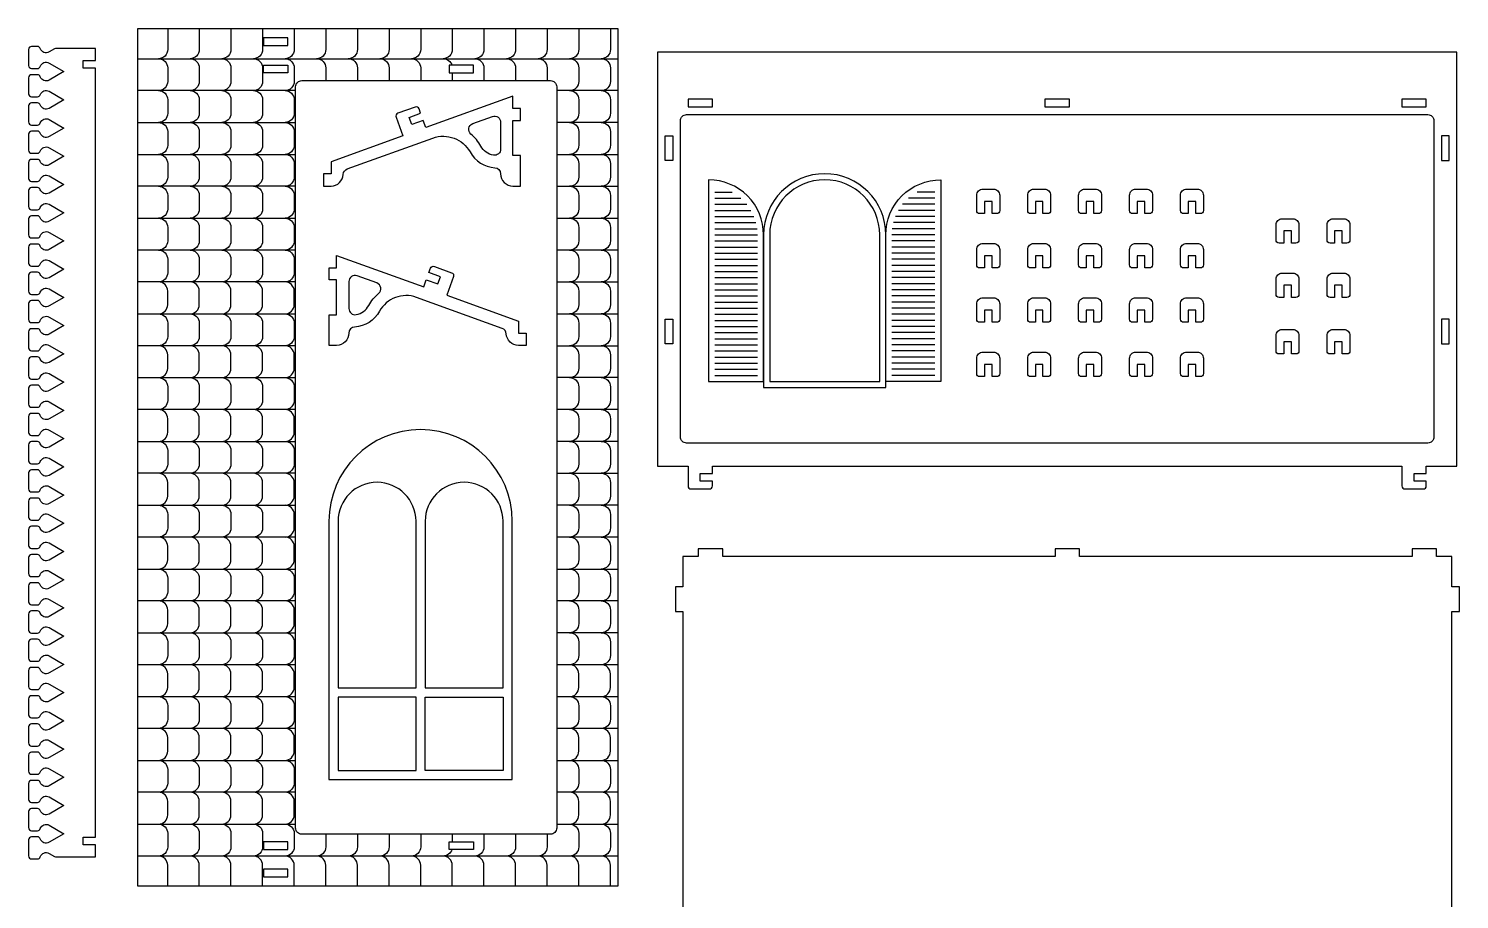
# Model space of a CAD drawing. Extents: x 3751.4 to 3846.2, y 1434.2 to 1495.3.
# Drawn here: x 3799.23 to 3846.06, y 1466.8 to 1495.3 of the extents above; entities that cross this region are included whole.
import ezdxf

# ---------------------------------------------------------------- set-up
doc = ezdxf.new("R2010")
doc.units = 0
doc.header["$MEASUREMENT"] = 0
doc.layers.add('LAYER1', color=18, linetype='CONTINUOUS')

msp = doc.modelspace()

# ---------------------------------------------------------------- linework, layer by layer
at = {"layer": 'LAYER1'}
for points in [[(3818.515, 1467.236), (3802.807, 1467.236), (3802.807, 1495.296), (3818.515, 1495.296)], [(3807.721, 1494.746), (3807.721, 1494.996), (3806.921, 1494.996), (3806.921, 1494.746)], [(3807.721, 1494.096), (3807.721, 1493.846), (3806.921, 1493.846), (3806.921, 1494.096)], [(3813.793, 1493.846), (3813.793, 1494.096), (3812.993, 1494.096), (3812.993, 1493.846)], [(3820.816, 1492.983), (3820.816, 1492.733), (3821.616, 1492.733), (3821.616, 1492.983)], [(3832.496, 1492.983), (3832.496, 1492.733), (3833.296, 1492.733), (3833.296, 1492.983)], [(3844.176, 1492.983), (3844.176, 1492.733), (3844.976, 1492.733), (3844.976, 1492.983)], [(3820.066, 1491.783), (3820.316, 1491.783), (3820.316, 1490.983), (3820.066, 1490.983)], [(3845.726, 1491.783), (3845.476, 1491.783), (3845.476, 1490.983), (3845.726, 1490.983)], [(3820.066, 1485.783), (3820.316, 1485.783), (3820.316, 1484.983), (3820.066, 1484.983)], [(3845.726, 1485.783), (3845.476, 1485.783), (3845.476, 1484.983), (3845.726, 1484.983)], [(3809.361, 1471.023), (3811.911, 1471.023), (3811.911, 1473.423), (3809.361, 1473.423)], [(3812.211, 1471.023), (3812.211, 1473.423), (3814.761, 1473.423), (3814.761, 1471.023)], [(3807.721, 1468.436), (3807.721, 1468.686), (3806.921, 1468.686), (3806.921, 1468.436)], [(3813.793, 1468.686), (3813.793, 1468.436), (3812.993, 1468.436), (3812.993, 1468.686)], [(3807.721, 1467.536), (3807.721, 1467.786), (3806.921, 1467.786), (3806.921, 1467.536)]]:
    msp.add_lwpolyline(points, close=True, dxfattribs=at)
for points in [[(3803.784, 1495.296), (3803.784, 1494.612, -0.414214), (3803.484, 1494.312)], [(3804.819, 1495.296), (3804.819, 1494.612, -0.414214), (3804.519, 1494.312)], [(3805.854, 1495.296), (3805.854, 1494.612, -0.414214), (3805.554, 1494.312)], [(3806.889, 1495.296), (3806.889, 1494.612, -0.414214), (3806.589, 1494.312)], [(3807.924, 1495.296), (3807.924, 1494.612, -0.414214), (3807.624, 1494.312)], [(3808.959, 1495.296), (3808.959, 1494.612, -0.414214), (3808.659, 1494.312)], [(3809.994, 1495.296), (3809.994, 1494.612, -0.414214), (3809.694, 1494.312)], [(3811.029, 1495.296), (3811.029, 1494.612, -0.414214), (3810.729, 1494.312)], [(3812.064, 1495.296), (3812.064, 1494.612, -0.414214), (3811.764, 1494.312)], [(3813.099, 1495.296), (3813.099, 1494.612, -0.414214), (3812.799, 1494.312)], [(3814.134, 1495.296), (3814.134, 1494.612, -0.414214), (3813.834, 1494.312)], [(3815.169, 1495.296), (3815.169, 1494.612, -0.414214), (3814.869, 1494.312)], [(3816.204, 1495.296), (3816.204, 1494.612, -0.414214), (3815.904, 1494.312)], [(3817.239, 1495.296), (3817.239, 1494.612, -0.414214), (3816.939, 1494.312)], [(3818.274, 1495.296), (3818.274, 1494.612, -0.414214), (3817.974, 1494.312)], [(3803.484, 1494.312, -0.414214), (3803.784, 1494.012), (3803.784, 1493.568, -0.414214), (3803.484, 1493.268)], [(3804.519, 1494.312, -0.414214), (3804.819, 1494.012), (3804.819, 1493.568, -0.414214), (3804.519, 1493.268)], [(3805.554, 1494.312, -0.414214), (3805.854, 1494.012), (3805.854, 1493.568, -0.414214), (3805.554, 1493.268)], [(3806.589, 1494.312, -0.414214), (3806.889, 1494.012), (3806.889, 1493.568, -0.414214), (3806.589, 1493.268)], [(3807.624, 1494.312, -0.414214), (3807.924, 1494.012), (3807.924, 1493.568, -0.414214), (3807.624, 1493.268)], [(3808.659, 1494.312, -0.414214), (3808.959, 1494.012), (3808.959, 1493.596)], [(3809.694, 1494.312, -0.414214), (3809.994, 1494.012), (3809.994, 1493.596)], [(3810.729, 1494.312, -0.414214), (3811.029, 1494.012), (3811.029, 1493.596)], [(3811.764, 1494.312, -0.414214), (3812.064, 1494.012), (3812.064, 1493.596)], [(3812.799, 1494.312, -0.332931), (3813.087, 1494.096)], [(3813.834, 1494.312, -0.414214), (3814.134, 1494.012), (3814.134, 1493.596)], [(3814.869, 1494.312, -0.414214), (3815.169, 1494.012), (3815.169, 1493.596)], [(3815.904, 1494.312, -0.414214), (3816.204, 1494.012), (3816.204, 1493.596)], [(3816.939, 1494.312, -0.414214), (3817.239, 1494.012), (3817.239, 1493.568, -0.414214), (3816.939, 1493.268)], [(3817.974, 1494.312, -0.414214), (3818.274, 1494.012), (3818.274, 1493.568, -0.414214), (3817.974, 1493.268)], [(3803.484, 1493.268, -0.414214), (3803.784, 1492.968), (3803.784, 1492.524, -0.414214), (3803.484, 1492.224)], [(3804.519, 1493.268, -0.414214), (3804.819, 1492.968), (3804.819, 1492.524, -0.414214), (3804.519, 1492.224)], [(3805.554, 1493.268, -0.414214), (3805.854, 1492.968), (3805.854, 1492.524, -0.414214), (3805.554, 1492.224)], [(3806.589, 1493.268, -0.414214), (3806.889, 1492.968), (3806.889, 1492.524, -0.414214), (3806.589, 1492.224)], [(3807.624, 1493.268, -0.414214), (3807.924, 1492.968), (3807.924, 1492.524, -0.414214), (3807.624, 1492.224)], [(3816.939, 1493.268, -0.414214), (3817.239, 1492.968), (3817.239, 1492.524, -0.414214), (3816.939, 1492.224)], [(3817.974, 1493.268, -0.414214), (3818.274, 1492.968), (3818.274, 1492.524, -0.414214), (3817.974, 1492.224)], [(3803.484, 1492.224, -0.414214), (3803.784, 1491.924), (3803.784, 1491.481, -0.414214), (3803.484, 1491.181)], [(3804.519, 1492.224, -0.414214), (3804.819, 1491.924), (3804.819, 1491.481, -0.414214), (3804.519, 1491.181)], [(3805.554, 1492.224, -0.414214), (3805.854, 1491.924), (3805.854, 1491.481, -0.414214), (3805.554, 1491.181)], [(3806.589, 1492.224, -0.414214), (3806.889, 1491.924), (3806.889, 1491.481, -0.414214), (3806.589, 1491.181)], [(3807.624, 1492.224, -0.414214), (3807.924, 1491.924), (3807.924, 1491.481, -0.414214), (3807.624, 1491.181)], [(3816.939, 1492.224, -0.414214), (3817.239, 1491.924), (3817.239, 1491.481, -0.414214), (3816.939, 1491.181)], [(3817.974, 1492.224, -0.414214), (3818.274, 1491.924), (3818.274, 1491.481, -0.414214), (3817.974, 1491.181)], [(3803.484, 1491.181, -0.414214), (3803.784, 1490.881), (3803.784, 1490.437, -0.414214), (3803.484, 1490.137)], [(3804.519, 1491.181, -0.414214), (3804.819, 1490.881), (3804.819, 1490.437, -0.414214), (3804.519, 1490.137)], [(3805.554, 1491.181, -0.414214), (3805.854, 1490.881), (3805.854, 1490.437, -0.414214), (3805.554, 1490.137)], [(3806.589, 1491.181, -0.414214), (3806.889, 1490.881), (3806.889, 1490.437, -0.414214), (3806.589, 1490.137)], [(3807.624, 1491.181, -0.414214), (3807.924, 1490.881), (3807.924, 1490.437, -0.414214), (3807.624, 1490.137)], [(3816.939, 1491.181, -0.414214), (3817.239, 1490.881), (3817.239, 1490.437, -0.414214), (3816.939, 1490.137)], [(3817.974, 1491.181, -0.414214), (3818.274, 1490.881), (3818.274, 1490.437, -0.414214), (3817.974, 1490.137)], [(3803.484, 1490.137, -0.414214), (3803.784, 1489.837), (3803.784, 1489.393, -0.414214), (3803.484, 1489.093)], [(3804.519, 1490.137, -0.414214), (3804.819, 1489.837), (3804.819, 1489.393, -0.414214), (3804.519, 1489.093)], [(3805.554, 1490.137, -0.414214), (3805.854, 1489.837), (3805.854, 1489.393, -0.414214), (3805.554, 1489.093)], [(3806.589, 1490.137, -0.414214), (3806.889, 1489.837), (3806.889, 1489.393, -0.414214), (3806.589, 1489.093)], [(3807.624, 1490.137, -0.414214), (3807.924, 1489.837), (3807.924, 1489.393, -0.414214), (3807.624, 1489.093)], [(3816.939, 1490.137, -0.414214), (3817.239, 1489.837), (3817.239, 1489.393, -0.414214), (3816.939, 1489.093)], [(3817.974, 1490.137, -0.414214), (3818.274, 1489.837), (3818.274, 1489.393, -0.414214), (3817.974, 1489.093)], [(3803.484, 1489.093, -0.414214), (3803.784, 1488.793), (3803.784, 1488.35, -0.414214), (3803.484, 1488.05)], [(3804.519, 1489.093, -0.414214), (3804.819, 1488.793), (3804.819, 1488.35, -0.414214), (3804.519, 1488.05)], [(3805.554, 1489.093, -0.414214), (3805.854, 1488.793), (3805.854, 1488.35, -0.414214), (3805.554, 1488.05)], [(3806.589, 1489.093, -0.414214), (3806.889, 1488.793), (3806.889, 1488.35, -0.414214), (3806.589, 1488.05)], [(3807.624, 1489.093, -0.414214), (3807.924, 1488.793), (3807.924, 1488.35, -0.414214), (3807.624, 1488.05)], [(3816.939, 1489.093, -0.414214), (3817.239, 1488.793), (3817.239, 1488.35, -0.414214), (3816.939, 1488.05)], [(3817.974, 1489.093, -0.414214), (3818.274, 1488.793), (3818.274, 1488.35, -0.414214), (3817.974, 1488.05)], [(3803.484, 1488.05, -0.414214), (3803.784, 1487.75), (3803.784, 1487.306, -0.414214), (3803.484, 1487.006)], [(3804.519, 1488.05, -0.414214), (3804.819, 1487.75), (3804.819, 1487.306, -0.414214), (3804.519, 1487.006)], [(3805.554, 1488.05, -0.414214), (3805.854, 1487.75), (3805.854, 1487.306, -0.414214), (3805.554, 1487.006)], [(3806.589, 1488.05, -0.414214), (3806.889, 1487.75), (3806.889, 1487.306, -0.414214), (3806.589, 1487.006)], [(3807.624, 1488.05, -0.414214), (3807.924, 1487.75), (3807.924, 1487.306, -0.414214), (3807.624, 1487.006)], [(3816.939, 1488.05, -0.414214), (3817.239, 1487.75), (3817.239, 1487.306, -0.414214), (3816.939, 1487.006)], [(3817.974, 1488.05, -0.414214), (3818.274, 1487.75), (3818.274, 1487.306, -0.414214), (3817.974, 1487.006)], [(3803.484, 1485.962, 0.414214), (3803.784, 1486.262), (3803.784, 1486.706, 0.414214), (3803.484, 1487.006)], [(3804.519, 1485.962, 0.414214), (3804.819, 1486.262), (3804.819, 1486.706, 0.414214), (3804.519, 1487.006)], [(3805.554, 1485.962, 0.414214), (3805.854, 1486.262), (3805.854, 1486.706, 0.414214), (3805.554, 1487.006)], [(3806.589, 1485.962, 0.414214), (3806.889, 1486.262), (3806.889, 1486.706, 0.414214), (3806.589, 1487.006)], [(3807.624, 1485.962, 0.414214), (3807.924, 1486.262), (3807.924, 1486.706, 0.414214), (3807.624, 1487.006)], [(3816.939, 1487.006, -0.414214), (3817.239, 1486.706), (3817.239, 1486.262, -0.414214), (3816.939, 1485.962)], [(3817.974, 1487.006, -0.414214), (3818.274, 1486.706), (3818.274, 1486.262, -0.414214), (3817.974, 1485.962)], [(3803.484, 1485.962, -0.414214), (3803.784, 1485.662), (3803.784, 1485.219, -0.414214), (3803.484, 1484.919)], [(3804.519, 1485.962, -0.414214), (3804.819, 1485.662), (3804.819, 1485.219, -0.414214), (3804.519, 1484.919)], [(3805.554, 1485.962, -0.414214), (3805.854, 1485.662), (3805.854, 1485.219, -0.414214), (3805.554, 1484.919)], [(3806.589, 1485.962, -0.414214), (3806.889, 1485.662), (3806.889, 1485.219, -0.414214), (3806.589, 1484.919)], [(3807.624, 1485.962, -0.414214), (3807.924, 1485.662), (3807.924, 1485.219, -0.414214), (3807.624, 1484.919)], [(3816.939, 1485.962, -0.414214), (3817.239, 1485.662), (3817.239, 1485.219, -0.414214), (3816.939, 1484.919)], [(3817.974, 1485.962, -0.414214), (3818.274, 1485.662), (3818.274, 1485.219, -0.414214), (3817.974, 1484.919)], [(3803.484, 1483.875, 0.414214), (3803.784, 1484.175), (3803.784, 1484.619, 0.414214), (3803.484, 1484.919)], [(3804.519, 1483.875, 0.414214), (3804.819, 1484.175), (3804.819, 1484.619, 0.414214), (3804.519, 1484.919)], [(3805.554, 1483.875, 0.414214), (3805.854, 1484.175), (3805.854, 1484.619, 0.414214), (3805.554, 1484.919)], [(3806.589, 1483.875, 0.414214), (3806.889, 1484.175), (3806.889, 1484.619, 0.414214), (3806.589, 1484.919)], [(3807.624, 1483.875, 0.414214), (3807.924, 1484.175), (3807.924, 1484.619, 0.414214), (3807.624, 1484.919)], [(3816.939, 1484.919, -0.414214), (3817.239, 1484.619), (3817.239, 1484.175, -0.414214), (3816.939, 1483.875)], [(3817.974, 1484.919, -0.414214), (3818.274, 1484.619), (3818.274, 1484.175, -0.414214), (3817.974, 1483.875)], [(3803.484, 1483.875, -0.414214), (3803.784, 1483.575), (3803.784, 1483.131, -0.414214), (3803.484, 1482.831)], [(3804.519, 1483.875, -0.414214), (3804.819, 1483.575), (3804.819, 1483.131, -0.414214), (3804.519, 1482.831)], [(3805.554, 1483.875, -0.414214), (3805.854, 1483.575), (3805.854, 1483.131, -0.414214), (3805.554, 1482.831)], [(3806.589, 1483.875, -0.414214), (3806.889, 1483.575), (3806.889, 1483.131, -0.414214), (3806.589, 1482.831)], [(3807.624, 1483.875, -0.414214), (3807.924, 1483.575), (3807.924, 1483.131, -0.414214), (3807.624, 1482.831)], [(3816.939, 1483.875, -0.414214), (3817.239, 1483.575), (3817.239, 1483.131, -0.414214), (3816.939, 1482.831)], [(3817.974, 1483.875, -0.414214), (3818.274, 1483.575), (3818.274, 1483.131, -0.414214), (3817.974, 1482.831)], [(3803.484, 1481.788, 0.414214), (3803.784, 1482.088), (3803.784, 1482.531, 0.414214), (3803.484, 1482.831)], [(3804.519, 1481.788, 0.414214), (3804.819, 1482.088), (3804.819, 1482.531, 0.414214), (3804.519, 1482.831)], [(3805.554, 1481.788, 0.414214), (3805.854, 1482.088), (3805.854, 1482.531, 0.414214), (3805.554, 1482.831)], [(3806.589, 1481.788, 0.414214), (3806.889, 1482.088), (3806.889, 1482.531, 0.414214), (3806.589, 1482.831)], [(3807.624, 1481.788, 0.414214), (3807.924, 1482.088), (3807.924, 1482.531, 0.414214), (3807.624, 1482.831)], [(3816.939, 1482.831, -0.414214), (3817.239, 1482.531), (3817.239, 1482.088, -0.414214), (3816.939, 1481.788)], [(3817.974, 1482.831, -0.414214), (3818.274, 1482.531), (3818.274, 1482.088, -0.414214), (3817.974, 1481.788)], [(3803.484, 1481.788, -0.414214), (3803.784, 1481.488), (3803.784, 1481.044, -0.414214), (3803.484, 1480.744)], [(3804.519, 1481.788, -0.414214), (3804.819, 1481.488), (3804.819, 1481.044, -0.414214), (3804.519, 1480.744)], [(3805.554, 1481.788, -0.414214), (3805.854, 1481.488), (3805.854, 1481.044, -0.414214), (3805.554, 1480.744)], [(3806.589, 1481.788, -0.414214), (3806.889, 1481.488), (3806.889, 1481.044, -0.414214), (3806.589, 1480.744)], [(3807.624, 1481.788, -0.414214), (3807.924, 1481.488), (3807.924, 1481.044, -0.414214), (3807.624, 1480.744)], [(3816.939, 1481.788, -0.414214), (3817.239, 1481.488), (3817.239, 1481.044, -0.414214), (3816.939, 1480.744)], [(3817.974, 1481.788, -0.414214), (3818.274, 1481.488), (3818.274, 1481.044, -0.414214), (3817.974, 1480.744)], [(3803.484, 1479.7, 0.414214), (3803.784, 1480), (3803.784, 1480.444, 0.414214), (3803.484, 1480.744)], [(3804.519, 1479.7, 0.414214), (3804.819, 1480), (3804.819, 1480.444, 0.414214), (3804.519, 1480.744)], [(3805.554, 1479.7, 0.414214), (3805.854, 1480), (3805.854, 1480.444, 0.414214), (3805.554, 1480.744)], [(3806.589, 1479.7, 0.414214), (3806.889, 1480), (3806.889, 1480.444, 0.414214), (3806.589, 1480.744)], [(3807.624, 1479.7, 0.414214), (3807.924, 1480), (3807.924, 1480.444, 0.414214), (3807.624, 1480.744)], [(3816.939, 1480.744, -0.414214), (3817.239, 1480.444), (3817.239, 1480, -0.414214), (3816.939, 1479.7)], [(3817.974, 1480.744, -0.414214), (3818.274, 1480.444), (3818.274, 1480, -0.414214), (3817.974, 1479.7)], [(3803.484, 1479.7, -0.414214), (3803.784, 1479.4), (3803.784, 1478.957, -0.414214), (3803.484, 1478.657)], [(3804.519, 1479.7, -0.414214), (3804.819, 1479.4), (3804.819, 1478.957, -0.414214), (3804.519, 1478.657)], [(3805.554, 1479.7, -0.414214), (3805.854, 1479.4), (3805.854, 1478.957, -0.414214), (3805.554, 1478.657)], [(3806.589, 1479.7, -0.414214), (3806.889, 1479.4), (3806.889, 1478.957, -0.414214), (3806.589, 1478.657)], [(3807.624, 1478.657, 0.414214), (3807.924, 1478.957), (3807.924, 1479.4, 0.414214), (3807.624, 1479.7)], [(3816.939, 1479.7, -0.414214), (3817.239, 1479.4), (3817.239, 1478.957, -0.414214), (3816.939, 1478.657)], [(3817.974, 1479.7, -0.414214), (3818.274, 1479.4), (3818.274, 1478.957, -0.414214), (3817.974, 1478.657)], [(3803.484, 1477.613, 0.414214), (3803.784, 1477.913), (3803.784, 1478.357, 0.414214), (3803.484, 1478.657)], [(3804.519, 1477.613, 0.414214), (3804.819, 1477.913), (3804.819, 1478.357, 0.414214), (3804.519, 1478.657)], [(3805.554, 1477.613, 0.414214), (3805.854, 1477.913), (3805.854, 1478.357, 0.414214), (3805.554, 1478.657)], [(3806.589, 1477.613, 0.414214), (3806.889, 1477.913), (3806.889, 1478.357, 0.414214), (3806.589, 1478.657)], [(3807.624, 1477.613, 0.414214), (3807.924, 1477.913), (3807.924, 1478.357, 0.414214), (3807.624, 1478.657)], [(3816.939, 1478.657, -0.414214), (3817.239, 1478.357), (3817.239, 1477.913, -0.414214), (3816.939, 1477.613)], [(3817.974, 1478.657, -0.414214), (3818.274, 1478.357), (3818.274, 1477.913, -0.414214), (3817.974, 1477.613)], [(3803.484, 1477.613, -0.414214), (3803.784, 1477.313), (3803.784, 1476.87, -0.414214), (3803.484, 1476.57)], [(3804.519, 1477.613, -0.414214), (3804.819, 1477.313), (3804.819, 1476.87, -0.414214), (3804.519, 1476.57)], [(3805.554, 1477.613, -0.414214), (3805.854, 1477.313), (3805.854, 1476.87, -0.414214), (3805.554, 1476.57)], [(3806.589, 1477.613, -0.414214), (3806.889, 1477.313), (3806.889, 1476.87, -0.414214), (3806.589, 1476.57)], [(3807.624, 1477.613, -0.414214), (3807.924, 1477.313), (3807.924, 1476.87, -0.414214), (3807.624, 1476.57)], [(3816.939, 1477.613, -0.414214), (3817.239, 1477.313), (3817.239, 1476.87, -0.414214), (3816.939, 1476.57)], [(3817.974, 1477.613, -0.414214), (3818.274, 1477.313), (3818.274, 1476.87, -0.414214), (3817.974, 1476.57)], [(3803.484, 1475.526, 0.414214), (3803.784, 1475.826), (3803.784, 1476.27, 0.414214), (3803.484, 1476.57)], [(3804.519, 1475.526, 0.414214), (3804.819, 1475.826), (3804.819, 1476.27, 0.414214), (3804.519, 1476.57)], [(3805.554, 1475.526, 0.414214), (3805.854, 1475.826), (3805.854, 1476.27, 0.414214), (3805.554, 1476.57)], [(3806.589, 1475.526, 0.414214), (3806.889, 1475.826), (3806.889, 1476.27, 0.414214), (3806.589, 1476.57)], [(3807.624, 1475.526, 0.414214), (3807.924, 1475.826), (3807.924, 1476.27, 0.414214), (3807.624, 1476.57)], [(3816.939, 1476.57, -0.414214), (3817.239, 1476.27), (3817.239, 1475.826, -0.414214), (3816.939, 1475.526)], [(3817.974, 1476.57, -0.414214), (3818.274, 1476.27), (3818.274, 1475.826, -0.414214), (3817.974, 1475.526)], [(3803.484, 1475.526, -0.414214), (3803.784, 1475.226), (3803.784, 1474.782, -0.414214), (3803.484, 1474.482)], [(3804.519, 1475.526, -0.414214), (3804.819, 1475.226), (3804.819, 1474.782, -0.414214), (3804.519, 1474.482)], [(3805.554, 1475.526, -0.414214), (3805.854, 1475.226), (3805.854, 1474.782, -0.414214), (3805.554, 1474.482)], [(3806.589, 1475.526, -0.414214), (3806.889, 1475.226), (3806.889, 1474.782, -0.414214), (3806.589, 1474.482)], [(3807.624, 1475.526, -0.414214), (3807.924, 1475.226), (3807.924, 1474.782, -0.414214), (3807.624, 1474.482)], [(3816.939, 1475.526, -0.414214), (3817.239, 1475.226), (3817.239, 1474.782, -0.414214), (3816.939, 1474.482)], [(3817.974, 1475.526, -0.414214), (3818.274, 1475.226), (3818.274, 1474.782, -0.414214), (3817.974, 1474.482)], [(3803.484, 1473.439, 0.414214), (3803.784, 1473.739), (3803.784, 1474.182, 0.414214), (3803.484, 1474.482)], [(3804.519, 1473.439, 0.414214), (3804.819, 1473.739), (3804.819, 1474.182, 0.414214), (3804.519, 1474.482)], [(3805.554, 1473.439, 0.414214), (3805.854, 1473.739), (3805.854, 1474.182, 0.414214), (3805.554, 1474.482)], [(3806.589, 1473.439, 0.414214), (3806.889, 1473.739), (3806.889, 1474.182, 0.414214), (3806.589, 1474.482)], [(3807.624, 1473.439, 0.414214), (3807.924, 1473.739), (3807.924, 1474.182, 0.414214), (3807.624, 1474.482)], [(3816.939, 1473.439, 0.414214), (3817.239, 1473.739), (3817.239, 1474.182, 0.414214), (3816.939, 1474.482)], [(3817.974, 1473.439, 0.414214), (3818.274, 1473.739), (3818.274, 1474.182, 0.414214), (3817.974, 1474.482)], [(3803.484, 1473.439, -0.414214), (3803.784, 1473.139), (3803.784, 1472.695, -0.414214), (3803.484, 1472.395)], [(3804.519, 1473.439, -0.414214), (3804.819, 1473.139), (3804.819, 1472.695, -0.414214), (3804.519, 1472.395)], [(3805.554, 1473.439, -0.414214), (3805.854, 1473.139), (3805.854, 1472.695, -0.414214), (3805.554, 1472.395)], [(3806.589, 1473.439, -0.414214), (3806.889, 1473.139), (3806.889, 1472.695, -0.414214), (3806.589, 1472.395)], [(3807.624, 1473.439, -0.414214), (3807.924, 1473.139), (3807.924, 1472.695, -0.414214), (3807.624, 1472.395)], [(3816.939, 1473.439, -0.414214), (3817.239, 1473.139), (3817.239, 1472.695, -0.414214), (3816.939, 1472.395)], [(3817.974, 1473.439, -0.414214), (3818.274, 1473.139), (3818.274, 1472.695, -0.414214), (3817.974, 1472.395)], [(3803.484, 1471.351, 0.414214), (3803.784, 1471.651), (3803.784, 1472.095, 0.414214), (3803.484, 1472.395)], [(3804.519, 1471.351, 0.414214), (3804.819, 1471.651), (3804.819, 1472.095, 0.414214), (3804.519, 1472.395)], [(3805.554, 1471.351, 0.414214), (3805.854, 1471.651), (3805.854, 1472.095, 0.414214), (3805.554, 1472.395)], [(3806.589, 1471.351, 0.414214), (3806.889, 1471.651), (3806.889, 1472.095, 0.414214), (3806.589, 1472.395)], [(3807.624, 1471.351, 0.414214), (3807.924, 1471.651), (3807.924, 1472.095, 0.414214), (3807.624, 1472.395)], [(3816.939, 1471.351, 0.414214), (3817.239, 1471.651), (3817.239, 1472.095, 0.414214), (3816.939, 1472.395)], [(3817.974, 1471.351, 0.414214), (3818.274, 1471.651), (3818.274, 1472.095, 0.414214), (3817.974, 1472.395)], [(3803.484, 1471.351, -0.414214), (3803.784, 1471.051), (3803.784, 1470.608, -0.414214), (3803.484, 1470.308)], [(3804.519, 1471.351, -0.414214), (3804.819, 1471.051), (3804.819, 1470.608, -0.414214), (3804.519, 1470.308)], [(3805.554, 1471.351, -0.414214), (3805.854, 1471.051), (3805.854, 1470.608, -0.414214), (3805.554, 1470.308)], [(3806.589, 1471.351, -0.414214), (3806.889, 1471.051), (3806.889, 1470.608, -0.414214), (3806.589, 1470.308)], [(3807.624, 1471.351, -0.414214), (3807.924, 1471.051), (3807.924, 1470.608, -0.414214), (3807.624, 1470.308)], [(3816.939, 1471.351, -0.414214), (3817.239, 1471.051), (3817.239, 1470.608, -0.414214), (3816.939, 1470.308)], [(3817.974, 1471.351, -0.414214), (3818.274, 1471.051), (3818.274, 1470.608, -0.414214), (3817.974, 1470.308)], [(3803.484, 1469.264, 0.414214), (3803.784, 1469.564), (3803.784, 1470.008, 0.414214), (3803.484, 1470.308)], [(3804.519, 1469.264, 0.414214), (3804.819, 1469.564), (3804.819, 1470.008, 0.414214), (3804.519, 1470.308)], [(3805.554, 1469.264, 0.414214), (3805.854, 1469.564), (3805.854, 1470.008, 0.414214), (3805.554, 1470.308)], [(3806.589, 1469.264, 0.414214), (3806.889, 1469.564), (3806.889, 1470.008, 0.414214), (3806.589, 1470.308)], [(3807.624, 1469.264, 0.414214), (3807.924, 1469.564), (3807.924, 1470.008, 0.414214), (3807.624, 1470.308)], [(3816.939, 1469.264, 0.414214), (3817.239, 1469.564), (3817.239, 1470.008, 0.414214), (3816.939, 1470.308)], [(3817.974, 1469.264, 0.414214), (3818.274, 1469.564), (3818.274, 1470.008, 0.414214), (3817.974, 1470.308)], [(3803.484, 1469.264, -0.414214), (3803.784, 1468.964), (3803.784, 1468.52, -0.414214), (3803.484, 1468.22)], [(3804.519, 1469.264, -0.414214), (3804.819, 1468.964), (3804.819, 1468.52, -0.414214), (3804.519, 1468.22)], [(3805.554, 1469.264, -0.414214), (3805.854, 1468.964), (3805.854, 1468.52, -0.414214), (3805.554, 1468.22)], [(3806.589, 1469.264, -0.414214), (3806.889, 1468.964), (3806.889, 1468.52, -0.414214), (3806.589, 1468.22)], [(3807.624, 1469.264, -0.414214), (3807.924, 1468.964), (3807.924, 1468.52, -0.414214), (3807.624, 1468.22)], [(3816.939, 1469.264, -0.414214), (3817.239, 1468.964), (3817.239, 1468.52, -0.414214), (3816.939, 1468.22)], [(3817.974, 1469.264, -0.414214), (3818.274, 1468.964), (3818.274, 1468.52, -0.414214), (3817.974, 1468.22)], [(3808.959, 1468.936), (3808.959, 1468.52, -0.414214), (3808.659, 1468.22)], [(3809.994, 1468.936), (3809.994, 1468.52, -0.414214), (3809.694, 1468.22)], [(3811.029, 1468.936), (3811.029, 1468.52, -0.414214), (3810.729, 1468.22)], [(3812.064, 1468.936), (3812.064, 1468.52, -0.414214), (3811.764, 1468.22)], [(3814.134, 1468.936), (3814.134, 1468.52, -0.414214), (3813.834, 1468.22)], [(3815.169, 1468.936), (3815.169, 1468.52, -0.414214), (3814.869, 1468.22)], [(3816.204, 1468.936), (3816.204, 1468.52, -0.414214), (3815.904, 1468.22)], [(3803.784, 1467.236), (3803.784, 1467.92, 0.414214), (3803.484, 1468.22)], [(3804.819, 1467.236), (3804.819, 1467.92, 0.414214), (3804.519, 1468.22)], [(3805.854, 1467.236), (3805.854, 1467.92, 0.414214), (3805.554, 1468.22)], [(3806.889, 1467.236), (3806.889, 1467.92, 0.414214), (3806.589, 1468.22)], [(3807.924, 1467.236), (3807.924, 1467.92, 0.414214), (3807.624, 1468.22)], [(3808.959, 1467.236), (3808.959, 1467.92, 0.414214), (3808.659, 1468.22)], [(3809.994, 1467.236), (3809.994, 1467.92, 0.414214), (3809.694, 1468.22)], [(3811.029, 1467.236), (3811.029, 1467.92, 0.414214), (3810.729, 1468.22)], [(3812.064, 1467.236), (3812.064, 1467.92, 0.414214), (3811.764, 1468.22)], [(3813.087, 1468.436, -0.332931), (3812.799, 1468.22)], [(3813.099, 1467.236), (3813.099, 1467.92, 0.414214), (3812.799, 1468.22)], [(3814.134, 1467.236), (3814.134, 1467.92, 0.414214), (3813.834, 1468.22)], [(3815.169, 1467.236), (3815.169, 1467.92, 0.414214), (3814.869, 1468.22)], [(3816.204, 1467.236), (3816.204, 1467.92, 0.414214), (3815.904, 1468.22)], [(3817.239, 1467.236), (3817.239, 1467.92, 0.414214), (3816.939, 1468.22)], [(3818.274, 1467.236), (3818.274, 1467.92, 0.414214), (3817.974, 1468.22)]]:
    msp.add_lwpolyline(points, format="xyb", dxfattribs=at)
for points in [[(3799.905, 1494.533, -0.475677), (3799.615, 1494.644, 0.32375), (3799.52, 1494.713), (3799.332, 1494.713, 0.414214), (3799.232, 1494.613), (3799.232, 1494.089, 0.414214), (3799.332, 1493.989), (3799.52, 1493.989, 0.32375), (3799.615, 1494.058, -0.475677), (3799.905, 1494.168), (3800.389, 1493.889), (3799.905, 1493.61, -0.475677), (3799.615, 1493.72, 0.32375), (3799.52, 1493.789), (3799.332, 1493.789, 0.414214), (3799.232, 1493.689), (3799.232, 1493.165, 0.414214), (3799.332, 1493.065), (3799.52, 1493.065, 0.32375), (3799.615, 1493.134, -0.475677), (3799.905, 1493.245), (3800.389, 1492.965), (3799.905, 1492.686, -0.475677), (3799.615, 1492.797, 0.32375), (3799.52, 1492.865), (3799.332, 1492.865, 0.414214), (3799.232, 1492.765), (3799.232, 1492.242, 0.414214), (3799.332, 1492.142), (3799.52, 1492.142, 0.32375), (3799.615, 1492.21, -0.475677), (3799.905, 1492.321), (3800.389, 1492.042), (3799.905, 1491.762, -0.475677), (3799.615, 1491.873, 0.32375), (3799.52, 1491.942), (3799.332, 1491.942, 0.414214), (3799.232, 1491.842), (3799.232, 1491.318, 0.414214), (3799.332, 1491.218), (3799.52, 1491.218, 0.32375), (3799.615, 1491.287, -0.475677), (3799.905, 1491.397), (3800.389, 1491.118), (3799.905, 1490.839, -0.475677), (3799.615, 1490.949, 0.32375), (3799.52, 1491.018), (3799.332, 1491.018, 0.414214), (3799.232, 1490.918), (3799.232, 1490.394, 0.414214), (3799.332, 1490.294), (3799.52, 1490.294, 0.32375), (3799.615, 1490.363, -0.475677), (3799.905, 1490.474), (3800.389, 1490.194), (3799.905, 1489.915, -0.475677), (3799.615, 1490.026, 0.32375), (3799.52, 1490.094), (3799.332, 1490.094, 0.414214), (3799.232, 1489.994), (3799.232, 1489.471, 0.414214), (3799.332, 1489.371), (3799.52, 1489.371, 0.32375), (3799.615, 1489.439, -0.475677), (3799.905, 1489.55), (3800.389, 1489.271), (3799.905, 1488.991, -0.475677), (3799.615, 1489.102, 0.32375), (3799.52, 1489.171), (3799.332, 1489.171, 0.414214), (3799.232, 1489.071), (3799.232, 1488.547, 0.414214), (3799.332, 1488.447), (3799.52, 1488.447, 0.32375), (3799.615, 1488.516, -0.475677), (3799.905, 1488.626), (3800.389, 1488.347), (3799.905, 1488.068, -0.475677), (3799.615, 1488.178, 0.32375), (3799.52, 1488.247), (3799.332, 1488.247, 0.414214), (3799.232, 1488.147), (3799.232, 1487.623, 0.414214), (3799.332, 1487.523), (3799.52, 1487.523, 0.32375), (3799.615, 1487.592, -0.475677), (3799.905, 1487.703), (3800.389, 1487.423), (3799.905, 1487.144, -0.475677), (3799.615, 1487.255, 0.32375), (3799.52, 1487.323), (3799.332, 1487.323, 0.414214), (3799.232, 1487.223), (3799.232, 1486.7, 0.414214), (3799.332, 1486.6), (3799.52, 1486.6, 0.32375), (3799.615, 1486.668, -0.475677), (3799.905, 1486.779), (3800.389, 1486.5), (3799.905, 1486.22, -0.475677), (3799.615, 1486.331, 0.32375), (3799.52, 1486.4), (3799.332, 1486.4, 0.414214), (3799.232, 1486.3), (3799.232, 1485.776, 0.414214), (3799.332, 1485.676), (3799.52, 1485.676, 0.32375), (3799.615, 1485.745, -0.475677), (3799.905, 1485.855), (3800.389, 1485.576), (3799.905, 1485.297, -0.475677), (3799.615, 1485.407, 0.32375), (3799.52, 1485.476), (3799.332, 1485.476, 0.414214), (3799.232, 1485.376), (3799.232, 1484.852, 0.414214), (3799.332, 1484.752), (3799.52, 1484.752, 0.32375), (3799.615, 1484.821, -0.475677), (3799.905, 1484.932), (3800.389, 1484.652), (3799.905, 1484.373, -0.475677), (3799.615, 1484.484, 0.32375), (3799.52, 1484.552), (3799.332, 1484.552, 0.414214), (3799.232, 1484.452), (3799.232, 1483.929, 0.414214), (3799.332, 1483.829), (3799.52, 1483.829, 0.32375), (3799.615, 1483.897, -0.475677), (3799.905, 1484.008), (3800.389, 1483.729), (3799.905, 1483.449, -0.475677), (3799.615, 1483.56, 0.32375), (3799.52, 1483.629), (3799.332, 1483.629, 0.414214), (3799.232, 1483.529), (3799.232, 1483.005, 0.414214), (3799.332, 1482.905), (3799.52, 1482.905, 0.32375), (3799.615, 1482.974, -0.475677), (3799.905, 1483.084), (3800.389, 1482.805), (3799.905, 1482.526, -0.475677), (3799.615, 1482.636, 0.32375), (3799.52, 1482.705), (3799.332, 1482.705, 0.414214), (3799.232, 1482.605), (3799.232, 1482.081, 0.414214), (3799.332, 1481.981), (3799.52, 1481.981, 0.32375), (3799.615, 1482.05, -0.475677), (3799.905, 1482.161), (3800.389, 1481.881), (3799.905, 1481.602, -0.475677), (3799.615, 1481.713, 0.32375), (3799.52, 1481.781), (3799.332, 1481.781, 0.414214), (3799.232, 1481.681), (3799.232, 1481.158, 0.414214), (3799.332, 1481.058), (3799.52, 1481.058, 0.32375), (3799.615, 1481.126, -0.475677), (3799.905, 1481.237), (3800.389, 1480.958), (3799.905, 1480.678, -0.475677), (3799.615, 1480.789, 0.32375), (3799.52, 1480.858), (3799.332, 1480.858, 0.414214), (3799.232, 1480.758), (3799.232, 1480.234, 0.414214), (3799.332, 1480.134), (3799.52, 1480.134, 0.32375), (3799.615, 1480.203, -0.475677), (3799.905, 1480.313), (3800.389, 1480.034), (3799.905, 1479.755, -0.475677), (3799.615, 1479.865, 0.32375), (3799.52, 1479.934), (3799.332, 1479.934, 0.414214), (3799.232, 1479.834), (3799.232, 1479.31, 0.414214), (3799.332, 1479.21), (3799.52, 1479.21, 0.32375), (3799.615, 1479.279, -0.475677), (3799.905, 1479.39), (3800.389, 1479.11), (3799.905, 1478.831, -0.475677), (3799.615, 1478.942, 0.32375), (3799.52, 1479.01), (3799.332, 1479.01, 0.414214), (3799.232, 1478.91), (3799.232, 1478.387, 0.414214), (3799.332, 1478.287), (3799.52, 1478.287, 0.32375), (3799.615, 1478.355, -0.475677), (3799.905, 1478.466), (3800.389, 1478.187), (3799.905, 1477.907, -0.475677), (3799.615, 1478.018, 0.32375), (3799.52, 1478.087), (3799.332, 1478.087, 0.414214), (3799.232, 1477.987), (3799.232, 1477.463, 0.414214), (3799.332, 1477.363), (3799.52, 1477.363, 0.32375), (3799.615, 1477.432, -0.475677), (3799.905, 1477.542), (3800.389, 1477.263), (3799.905, 1476.984, -0.475677), (3799.615, 1477.094, 0.32375), (3799.52, 1477.163), (3799.332, 1477.163, 0.414214), (3799.232, 1477.063), (3799.232, 1476.539, 0.414214), (3799.332, 1476.439), (3799.52, 1476.439, 0.32375), (3799.615, 1476.508, -0.475677), (3799.905, 1476.619), (3800.389, 1476.339), (3799.905, 1476.06, -0.475677), (3799.615, 1476.171, 0.32375), (3799.52, 1476.239), (3799.332, 1476.239, 0.414214), (3799.232, 1476.139), (3799.232, 1475.616, 0.414214), (3799.332, 1475.516), (3799.52, 1475.516, 0.32375), (3799.615, 1475.584, -0.475677), (3799.905, 1475.695), (3800.389, 1475.416), (3799.905, 1475.136, -0.475677), (3799.615, 1475.247, 0.32375), (3799.52, 1475.316), (3799.332, 1475.316, 0.414214), (3799.232, 1475.216), (3799.232, 1474.692, 0.414214), (3799.332, 1474.592), (3799.52, 1474.592, 0.32375), (3799.615, 1474.661, -0.475677), (3799.905, 1474.771), (3800.389, 1474.492), (3799.905, 1474.213, -0.475677), (3799.615, 1474.323, 0.32375), (3799.52, 1474.392), (3799.332, 1474.392, 0.414214), (3799.232, 1474.292), (3799.232, 1473.768, 0.414214), (3799.332, 1473.668), (3799.52, 1473.668, 0.32375), (3799.615, 1473.737, -0.475677), (3799.905, 1473.848), (3800.389, 1473.568), (3799.905, 1473.289, -0.475677), (3799.615, 1473.4, 0.32375), (3799.52, 1473.468), (3799.332, 1473.468, 0.414214), (3799.232, 1473.368), (3799.232, 1472.845, 0.414214), (3799.332, 1472.745), (3799.52, 1472.745, 0.32375), (3799.615, 1472.813, -0.475677), (3799.905, 1472.924), (3800.389, 1472.645), (3799.905, 1472.365, -0.475677), (3799.615, 1472.476, 0.32375), (3799.52, 1472.545), (3799.332, 1472.545, 0.414214), (3799.232, 1472.445), (3799.232, 1471.921, 0.414214), (3799.332, 1471.821), (3799.52, 1471.821, 0.32375), (3799.615, 1471.89, -0.475677), (3799.905, 1472), (3800.389, 1471.721), (3799.905, 1471.442, -0.475677), (3799.615, 1471.552, 0.32375), (3799.52, 1471.621), (3799.332, 1471.621, 0.414214), (3799.232, 1471.521), (3799.232, 1470.997, 0.414214), (3799.332, 1470.897), (3799.52, 1470.897, 0.32375), (3799.615, 1470.966, -0.475677), (3799.905, 1471.077), (3800.389, 1470.797), (3799.905, 1470.518, -0.475677), (3799.615, 1470.629, 0.32375), (3799.52, 1470.697), (3799.332, 1470.697, 0.414214), (3799.232, 1470.597), (3799.232, 1470.074, 0.414214), (3799.332, 1469.974), (3799.52, 1469.974, 0.32375), (3799.615, 1470.042, -0.475677), (3799.905, 1470.153), (3800.389, 1469.874), (3799.905, 1469.594, -0.475677), (3799.615, 1469.705, 0.32375), (3799.52, 1469.774), (3799.332, 1469.774, 0.414214), (3799.232, 1469.674), (3799.232, 1469.15, 0.414214), (3799.332, 1469.05), (3799.52, 1469.05, 0.32375), (3799.615, 1469.119, -0.475677), (3799.905, 1469.229), (3800.389, 1468.95), (3799.905, 1468.671, -0.475677), (3799.615, 1468.781, 0.32375), (3799.52, 1468.85), (3799.332, 1468.85, 0.414214), (3799.232, 1468.75), (3799.232, 1468.226, 0.414214), (3799.332, 1468.126), (3799.52, 1468.126, 0.32375), (3799.615, 1468.195, -0.475677), (3799.905, 1468.306), (3800.083, 1468.203, 0.131652), (3800.133, 1468.19), (3801.416, 1468.19), (3801.416, 1468.59), (3801.016, 1468.59), (3801.016, 1468.84), (3801.416, 1468.84), (3801.416, 1494), (3801.016, 1494), (3801.016, 1494.25), (3801.416, 1494.25), (3801.416, 1494.65), (3800.133, 1494.65, 0.131652), (3800.083, 1494.636)], [(3845.976, 1494.525), (3819.816, 1494.525), (3819.816, 1480.983), (3820.816, 1480.983), (3820.816, 1480.333, 0.414214), (3820.916, 1480.233), (3821.516, 1480.233, 0.414214), (3821.616, 1480.333), (3821.616, 1480.483), (3821.216, 1480.483), (3821.216, 1480.733), (3821.616, 1480.733), (3821.616, 1480.983), (3844.176, 1480.983), (3844.176, 1480.333, 0.414214), (3844.276, 1480.233), (3844.876, 1480.233, 0.414214), (3844.976, 1480.333), (3844.976, 1480.483), (3844.576, 1480.483), (3844.576, 1480.733), (3844.976, 1480.733), (3844.976, 1480.983), (3845.976, 1480.983)], [(3816.515, 1493.396), (3816.515, 1469.136, -0.414214), (3816.315, 1468.936), (3808.171, 1468.936, -0.414214), (3807.971, 1469.136), (3807.971, 1493.396, -0.414214), (3808.171, 1493.596), (3816.315, 1493.596, -0.414214)], [(3812.01, 1492.668, 0.414214), (3811.882, 1492.728), (3811.318, 1492.524, 0.414214), (3811.258, 1492.396), (3811.479, 1491.785), (3809.13, 1490.936), (3809.13, 1490.546), (3808.88, 1490.546), (3808.88, 1490.146), (3809.13, 1490.146, 0.3991), (3809.53, 1490.525, -0.301728), (3809.661, 1490.703), (3812.465, 1491.716, -0.36851), (3813.68, 1491.259, 0.256171), (3814.493, 1490.745, -0.396051), (3814.68, 1490.546, 0.414214), (3815.08, 1490.146), (3815.33, 1490.146), (3815.33, 1491.146), (3815.08, 1491.146), (3815.08, 1492.286), (3815.33, 1492.286), (3815.33, 1492.686), (3815.08, 1492.686), (3815.08, 1493.086), (3812.231, 1492.056), (3812.146, 1492.291), (3811.77, 1492.156), (3811.685, 1492.391), (3812.061, 1492.527)], [(3814.68, 1492.231), (3814.68, 1491.35, -0.470475), (3814.443, 1491.154, -0.222915), (3814.03, 1491.453, 0.091524), (3813.707, 1491.845, -0.57735), (3813.768, 1492.186), (3814.412, 1492.419, -0.519833)], [(3845.226, 1492.283), (3845.226, 1481.933, -0.414214), (3845.026, 1481.733), (3820.766, 1481.733, -0.414214), (3820.566, 1481.933), (3820.566, 1492.283, -0.414214), (3820.766, 1492.483), (3845.026, 1492.483, -0.414214)], [(3823.287, 1488.548), (3823.287, 1483.548), (3827.287, 1483.548), (3827.287, 1488.548, 1)], [(3821.487, 1483.748), (3823.287, 1483.748), (3823.287, 1488.548, 0.414214), (3821.487, 1490.348)], [(3823.487, 1488.548), (3823.487, 1483.748), (3827.087, 1483.748), (3827.087, 1488.548, 1)], [(3829.087, 1483.748), (3827.287, 1483.748), (3827.287, 1488.548, -0.414214), (3829.087, 1490.348)], [(3830.264, 1489.342), (3830.264, 1489.842, -0.414214), (3830.464, 1490.042), (3830.814, 1490.042, -0.414214), (3831.014, 1489.842), (3831.014, 1489.342, -0.414214), (3830.914, 1489.242), (3830.764, 1489.242), (3830.764, 1489.642), (3830.514, 1489.642), (3830.514, 1489.242), (3830.364, 1489.242, -0.414214)], [(3831.931, 1489.342), (3831.931, 1489.842, -0.414214), (3832.131, 1490.042), (3832.481, 1490.042, -0.414214), (3832.681, 1489.842), (3832.681, 1489.342, -0.414214), (3832.581, 1489.242), (3832.431, 1489.242), (3832.431, 1489.642), (3832.181, 1489.642), (3832.181, 1489.242), (3832.031, 1489.242, -0.414214)], [(3833.598, 1489.342), (3833.598, 1489.842, -0.414214), (3833.798, 1490.042), (3834.148, 1490.042, -0.414214), (3834.348, 1489.842), (3834.348, 1489.342, -0.414214), (3834.248, 1489.242), (3834.098, 1489.242), (3834.098, 1489.642), (3833.848, 1489.642), (3833.848, 1489.242), (3833.698, 1489.242, -0.414214)], [(3835.265, 1489.342), (3835.265, 1489.842, -0.414214), (3835.465, 1490.042), (3835.815, 1490.042, -0.414214), (3836.015, 1489.842), (3836.015, 1489.342, -0.414214), (3835.915, 1489.242), (3835.765, 1489.242), (3835.765, 1489.642), (3835.515, 1489.642), (3835.515, 1489.242), (3835.365, 1489.242, -0.414214)], [(3836.932, 1489.342), (3836.932, 1489.842, -0.414214), (3837.132, 1490.042), (3837.482, 1490.042, -0.414214), (3837.682, 1489.842), (3837.682, 1489.342, -0.414214), (3837.582, 1489.242), (3837.432, 1489.242), (3837.432, 1489.642), (3837.182, 1489.642), (3837.182, 1489.242), (3837.032, 1489.242, -0.414214)], [(3840.06, 1488.376), (3840.06, 1488.876, -0.414214), (3840.26, 1489.076), (3840.61, 1489.076, -0.414214), (3840.81, 1488.876), (3840.81, 1488.376, -0.414214), (3840.71, 1488.276), (3840.56, 1488.276), (3840.56, 1488.676), (3840.31, 1488.676), (3840.31, 1488.276), (3840.16, 1488.276, -0.414214)], [(3841.727, 1488.376), (3841.727, 1488.876, -0.414214), (3841.927, 1489.076), (3842.277, 1489.076, -0.414214), (3842.477, 1488.876), (3842.477, 1488.376, -0.414214), (3842.377, 1488.276), (3842.227, 1488.276), (3842.227, 1488.676), (3841.977, 1488.676), (3841.977, 1488.276), (3841.827, 1488.276, -0.414214)], [(3830.264, 1487.564), (3830.264, 1488.064, -0.414214), (3830.464, 1488.264), (3830.814, 1488.264, -0.414214), (3831.014, 1488.064), (3831.014, 1487.564, -0.414214), (3830.914, 1487.464), (3830.764, 1487.464), (3830.764, 1487.864), (3830.514, 1487.864), (3830.514, 1487.464), (3830.364, 1487.464, -0.414214)], [(3831.931, 1487.564), (3831.931, 1488.064, -0.414214), (3832.131, 1488.264), (3832.481, 1488.264, -0.414214), (3832.681, 1488.064), (3832.681, 1487.564, -0.414214), (3832.581, 1487.464), (3832.431, 1487.464), (3832.431, 1487.864), (3832.181, 1487.864), (3832.181, 1487.464), (3832.031, 1487.464, -0.414214)], [(3833.598, 1487.564), (3833.598, 1488.064, -0.414214), (3833.798, 1488.264), (3834.148, 1488.264, -0.414214), (3834.348, 1488.064), (3834.348, 1487.564, -0.414214), (3834.248, 1487.464), (3834.098, 1487.464), (3834.098, 1487.864), (3833.848, 1487.864), (3833.848, 1487.464), (3833.698, 1487.464, -0.414214)], [(3835.265, 1487.564), (3835.265, 1488.064, -0.414214), (3835.465, 1488.264), (3835.815, 1488.264, -0.414214), (3836.015, 1488.064), (3836.015, 1487.564, -0.414214), (3835.915, 1487.464), (3835.765, 1487.464), (3835.765, 1487.864), (3835.515, 1487.864), (3835.515, 1487.464), (3835.365, 1487.464, -0.414214)], [(3836.932, 1487.564), (3836.932, 1488.064, -0.414214), (3837.132, 1488.264), (3837.482, 1488.264, -0.414214), (3837.682, 1488.064), (3837.682, 1487.564, -0.414214), (3837.582, 1487.464), (3837.432, 1487.464), (3837.432, 1487.864), (3837.182, 1487.864), (3837.182, 1487.464), (3837.032, 1487.464, -0.414214)], [(3812.384, 1487.453, -0.414214), (3812.512, 1487.513), (3813.076, 1487.309, -0.414214), (3813.137, 1487.181), (3812.916, 1486.57), (3815.264, 1485.721), (3815.264, 1485.331), (3815.514, 1485.331), (3815.514, 1484.931), (3815.264, 1484.931, -0.3991), (3814.865, 1485.31, 0.301728), (3814.733, 1485.488), (3811.929, 1486.501, 0.36851), (3810.714, 1486.045, -0.256171), (3809.902, 1485.531, 0.396051), (3809.714, 1485.331, -0.414214), (3809.314, 1484.931), (3809.064, 1484.931), (3809.064, 1485.931), (3809.314, 1485.931), (3809.314, 1487.071), (3809.064, 1487.071), (3809.064, 1487.471), (3809.314, 1487.471), (3809.314, 1487.871), (3812.163, 1486.842), (3812.248, 1487.077), (3812.624, 1486.941), (3812.709, 1487.176), (3812.333, 1487.312)], [(3840.06, 1486.598), (3840.06, 1487.098, -0.414214), (3840.26, 1487.298), (3840.61, 1487.298, -0.414214), (3840.81, 1487.098), (3840.81, 1486.598, -0.414214), (3840.71, 1486.498), (3840.56, 1486.498), (3840.56, 1486.898), (3840.31, 1486.898), (3840.31, 1486.498), (3840.16, 1486.498, -0.414214)], [(3841.727, 1486.598), (3841.727, 1487.098, -0.414214), (3841.927, 1487.298), (3842.277, 1487.298, -0.414214), (3842.477, 1487.098), (3842.477, 1486.598, -0.414214), (3842.377, 1486.498), (3842.227, 1486.498), (3842.227, 1486.898), (3841.977, 1486.898), (3841.977, 1486.498), (3841.827, 1486.498, -0.414214)], [(3809.714, 1487.016), (3809.714, 1486.136, 0.470475), (3809.952, 1485.939, 0.222915), (3810.364, 1486.238, -0.091524), (3810.687, 1486.631, 0.57735), (3810.626, 1486.972), (3809.982, 1487.205, 0.519833)], [(3830.264, 1485.786), (3830.264, 1486.286, -0.414214), (3830.464, 1486.486), (3830.814, 1486.486, -0.414214), (3831.014, 1486.286), (3831.014, 1485.786, -0.414214), (3830.914, 1485.686), (3830.764, 1485.686), (3830.764, 1486.086), (3830.514, 1486.086), (3830.514, 1485.686), (3830.364, 1485.686, -0.414214)], [(3831.931, 1485.786), (3831.931, 1486.286, -0.414214), (3832.131, 1486.486), (3832.481, 1486.486, -0.414214), (3832.681, 1486.286), (3832.681, 1485.786, -0.414214), (3832.581, 1485.686), (3832.431, 1485.686), (3832.431, 1486.086), (3832.181, 1486.086), (3832.181, 1485.686), (3832.031, 1485.686, -0.414214)], [(3833.598, 1485.786), (3833.598, 1486.286, -0.414214), (3833.798, 1486.486), (3834.148, 1486.486, -0.414214), (3834.348, 1486.286), (3834.348, 1485.786, -0.414214), (3834.248, 1485.686), (3834.098, 1485.686), (3834.098, 1486.086), (3833.848, 1486.086), (3833.848, 1485.686), (3833.698, 1485.686, -0.414214)], [(3835.265, 1485.786), (3835.265, 1486.286, -0.414214), (3835.465, 1486.486), (3835.815, 1486.486, -0.414214), (3836.015, 1486.286), (3836.015, 1485.786, -0.414214), (3835.915, 1485.686), (3835.765, 1485.686), (3835.765, 1486.086), (3835.515, 1486.086), (3835.515, 1485.686), (3835.365, 1485.686, -0.414214)], [(3836.932, 1485.786), (3836.932, 1486.286, -0.414214), (3837.132, 1486.486), (3837.482, 1486.486, -0.414214), (3837.682, 1486.286), (3837.682, 1485.786, -0.414214), (3837.582, 1485.686), (3837.432, 1485.686), (3837.432, 1486.086), (3837.182, 1486.086), (3837.182, 1485.686), (3837.032, 1485.686, -0.414214)], [(3840.06, 1484.751), (3840.06, 1485.251, -0.414214), (3840.26, 1485.451), (3840.61, 1485.451, -0.414214), (3840.81, 1485.251), (3840.81, 1484.751, -0.414214), (3840.71, 1484.651), (3840.56, 1484.651), (3840.56, 1485.051), (3840.31, 1485.051), (3840.31, 1484.651), (3840.16, 1484.651, -0.414214)], [(3841.727, 1484.751), (3841.727, 1485.251, -0.414214), (3841.927, 1485.451), (3842.277, 1485.451, -0.414214), (3842.477, 1485.251), (3842.477, 1484.751, -0.414214), (3842.377, 1484.651), (3842.227, 1484.651), (3842.227, 1485.051), (3841.977, 1485.051), (3841.977, 1484.651), (3841.827, 1484.651, -0.414214)], [(3830.264, 1484.008), (3830.264, 1484.508, -0.414214), (3830.464, 1484.708), (3830.814, 1484.708, -0.414214), (3831.014, 1484.508), (3831.014, 1484.008, -0.414214), (3830.914, 1483.908), (3830.764, 1483.908), (3830.764, 1484.308), (3830.514, 1484.308), (3830.514, 1483.908), (3830.364, 1483.908, -0.414214)], [(3831.931, 1484.008), (3831.931, 1484.508, -0.414214), (3832.131, 1484.708), (3832.481, 1484.708, -0.414214), (3832.681, 1484.508), (3832.681, 1484.008, -0.414214), (3832.581, 1483.908), (3832.431, 1483.908), (3832.431, 1484.308), (3832.181, 1484.308), (3832.181, 1483.908), (3832.031, 1483.908, -0.414214)], [(3833.598, 1484.008), (3833.598, 1484.508, -0.414214), (3833.798, 1484.708), (3834.148, 1484.708, -0.414214), (3834.348, 1484.508), (3834.348, 1484.008, -0.414214), (3834.248, 1483.908), (3834.098, 1483.908), (3834.098, 1484.308), (3833.848, 1484.308), (3833.848, 1483.908), (3833.698, 1483.908, -0.414214)], [(3835.265, 1484.008), (3835.265, 1484.508, -0.414214), (3835.465, 1484.708), (3835.815, 1484.708, -0.414214), (3836.015, 1484.508), (3836.015, 1484.008, -0.414214), (3835.915, 1483.908), (3835.765, 1483.908), (3835.765, 1484.308), (3835.515, 1484.308), (3835.515, 1483.908), (3835.365, 1483.908, -0.414214)], [(3836.932, 1484.008), (3836.932, 1484.508, -0.414214), (3837.132, 1484.708), (3837.482, 1484.708, -0.414214), (3837.682, 1484.508), (3837.682, 1484.008, -0.414214), (3837.582, 1483.908), (3837.432, 1483.908), (3837.432, 1484.308), (3837.182, 1484.308), (3837.182, 1483.908), (3837.032, 1483.908, -0.414214)], [(3815.061, 1470.723), (3815.061, 1479.175, 1), (3809.061, 1479.175), (3809.061, 1470.723)], [(3809.361, 1479.175), (3809.361, 1473.723), (3811.911, 1473.723), (3811.911, 1479.175, 1)], [(3812.211, 1479.175), (3812.211, 1473.723), (3814.761, 1473.723), (3814.761, 1479.175, 1)]]:
    msp.add_lwpolyline(points, format="xyb", close=True, dxfattribs=at)
for points in [[(3802.807, 1494.312), (3818.515, 1494.312)], [(3813.099, 1493.846), (3813.099, 1493.596)], [(3807.971, 1493.268), (3802.807, 1493.268)], [(3818.515, 1493.268), (3816.515, 1493.268)], [(3802.807, 1492.224), (3807.971, 1492.224)], [(3818.515, 1492.224), (3816.515, 1492.224)], [(3802.807, 1491.181), (3807.971, 1491.181)], [(3816.515, 1491.181), (3818.515, 1491.181)], [(3807.971, 1490.137), (3802.807, 1490.137)], [(3816.515, 1490.137), (3818.515, 1490.137)], [(3821.687, 1489.948), (3822.262, 1489.948)], [(3821.687, 1489.748), (3822.546, 1489.748)], [(3828.887, 1489.748), (3828.029, 1489.748)], [(3828.887, 1489.948), (3828.313, 1489.948)], [(3821.687, 1489.548), (3822.736, 1489.548)], [(3821.687, 1489.348), (3822.873, 1489.348)], [(3821.687, 1489.148), (3822.97, 1489.148)], [(3828.887, 1489.148), (3827.604, 1489.148)], [(3828.887, 1489.348), (3827.702, 1489.348)], [(3828.887, 1489.548), (3827.838, 1489.548)], [(3802.807, 1489.093), (3807.971, 1489.093)], [(3816.515, 1489.093), (3818.515, 1489.093)], [(3821.687, 1488.948), (3823.036, 1488.948)], [(3821.687, 1488.748), (3823.075, 1488.748)], [(3828.887, 1488.748), (3827.5, 1488.748)], [(3828.887, 1488.948), (3827.538, 1488.948)], [(3821.687, 1488.548), (3823.087, 1488.548)], [(3821.687, 1488.348), (3823.087, 1488.348)], [(3828.887, 1488.548), (3827.487, 1488.548)], [(3828.887, 1488.348), (3827.487, 1488.348)], [(3807.971, 1488.05), (3802.807, 1488.05)], [(3818.515, 1488.05), (3816.515, 1488.05)], [(3821.687, 1488.148), (3823.087, 1488.148)], [(3821.687, 1487.948), (3823.087, 1487.948)], [(3821.687, 1487.748), (3823.087, 1487.748)], [(3828.887, 1488.148), (3827.487, 1488.148)], [(3828.887, 1487.948), (3827.487, 1487.948)], [(3828.887, 1487.748), (3827.487, 1487.748)], [(3821.687, 1487.548), (3823.087, 1487.548)], [(3821.687, 1487.348), (3823.087, 1487.348)], [(3828.887, 1487.548), (3827.487, 1487.548)], [(3828.887, 1487.348), (3827.487, 1487.348)], [(3807.971, 1487.006), (3802.807, 1487.006)], [(3816.515, 1487.006), (3818.515, 1487.006)], [(3821.687, 1487.148), (3823.087, 1487.148)], [(3821.687, 1486.948), (3823.087, 1486.948)], [(3828.887, 1487.148), (3827.487, 1487.148)], [(3828.887, 1486.948), (3827.487, 1486.948)], [(3821.687, 1486.748), (3823.087, 1486.748)], [(3821.687, 1486.548), (3823.087, 1486.548)], [(3821.687, 1486.348), (3823.087, 1486.348)], [(3828.887, 1486.748), (3827.487, 1486.748)], [(3828.887, 1486.548), (3827.487, 1486.548)], [(3828.887, 1486.348), (3827.487, 1486.348)], [(3802.807, 1485.962), (3807.971, 1485.962)], [(3816.515, 1485.962), (3818.515, 1485.962)], [(3821.687, 1486.148), (3823.087, 1486.148)], [(3821.687, 1485.948), (3823.087, 1485.948)], [(3828.887, 1486.148), (3827.487, 1486.148)], [(3828.887, 1485.948), (3827.487, 1485.948)], [(3821.687, 1485.748), (3823.087, 1485.748)], [(3821.687, 1485.548), (3823.087, 1485.548)], [(3828.887, 1485.748), (3827.487, 1485.748)], [(3828.887, 1485.548), (3827.487, 1485.548)], [(3807.971, 1484.919), (3802.807, 1484.919)], [(3816.515, 1484.919), (3818.515, 1484.919)], [(3821.687, 1485.348), (3823.087, 1485.348)], [(3821.687, 1485.148), (3823.087, 1485.148)], [(3821.687, 1484.948), (3823.087, 1484.948)], [(3828.887, 1485.348), (3827.487, 1485.348)], [(3828.887, 1485.148), (3827.487, 1485.148)], [(3828.887, 1484.948), (3827.487, 1484.948)], [(3821.687, 1484.748), (3823.087, 1484.748)], [(3821.687, 1484.548), (3823.087, 1484.548)], [(3828.887, 1484.748), (3827.487, 1484.748)], [(3828.887, 1484.548), (3827.487, 1484.548)], [(3821.687, 1484.348), (3823.087, 1484.348)], [(3821.687, 1484.148), (3823.087, 1484.148)], [(3828.887, 1484.348), (3827.487, 1484.348)], [(3828.887, 1484.148), (3827.487, 1484.148)], [(3802.807, 1483.875), (3807.971, 1483.875)], [(3818.515, 1483.875), (3816.515, 1483.875)], [(3821.687, 1483.948), (3823.087, 1483.948)], [(3828.887, 1483.948), (3827.487, 1483.948)], [(3807.971, 1482.831), (3802.807, 1482.831)], [(3818.515, 1482.831), (3816.515, 1482.831)], [(3802.807, 1481.788), (3807.971, 1481.788)], [(3818.515, 1481.788), (3816.515, 1481.788)], [(3807.971, 1480.744), (3802.807, 1480.744)], [(3816.515, 1480.744), (3818.515, 1480.744)], [(3802.807, 1479.7), (3807.971, 1479.7)], [(3818.515, 1479.7), (3816.515, 1479.7)], [(3807.971, 1478.657), (3802.807, 1478.657)], [(3818.515, 1478.657), (3816.515, 1478.657)], [(3845.809, 1463.827), (3845.809, 1476.227), (3846.059, 1476.227), (3846.059, 1477.027), (3845.809, 1477.027), (3845.809, 1478.027), (3845.309, 1478.027), (3845.309, 1478.277), (3844.509, 1478.277), (3844.509, 1478.027), (3833.629, 1478.027), (3833.629, 1478.277), (3832.829, 1478.277), (3832.829, 1478.027), (3821.949, 1478.027), (3821.949, 1478.277), (3821.149, 1478.277), (3821.149, 1478.027), (3820.649, 1478.027), (3820.649, 1477.027), (3820.399, 1477.027), (3820.399, 1476.227), (3820.649, 1476.227), (3820.649, 1463.827)], [(3802.807, 1477.613), (3807.971, 1477.613)], [(3816.515, 1477.613), (3818.515, 1477.613)], [(3807.971, 1476.57), (3802.807, 1476.57)], [(3818.515, 1476.57), (3816.515, 1476.57)], [(3802.807, 1475.526), (3807.971, 1475.526)], [(3818.515, 1475.526), (3816.515, 1475.526)], [(3807.971, 1474.482), (3802.807, 1474.482)], [(3818.515, 1474.482), (3816.515, 1474.482)], [(3802.807, 1473.439), (3807.971, 1473.439)], [(3816.515, 1473.439), (3818.515, 1473.439)], [(3807.971, 1472.395), (3802.807, 1472.395)], [(3818.515, 1472.395), (3816.515, 1472.395)], [(3802.807, 1471.351), (3807.971, 1471.351)], [(3816.515, 1471.351), (3818.515, 1471.351)], [(3807.971, 1470.308), (3802.807, 1470.308)], [(3818.515, 1470.308), (3816.515, 1470.308)], [(3802.807, 1469.264), (3807.971, 1469.264)], [(3816.515, 1469.264), (3818.515, 1469.264)], [(3813.099, 1468.936), (3813.099, 1468.686)], [(3818.515, 1468.22), (3802.807, 1468.22)]]:
    msp.add_lwpolyline(points, dxfattribs=at)

doc.saveas('drawing.dxf')
